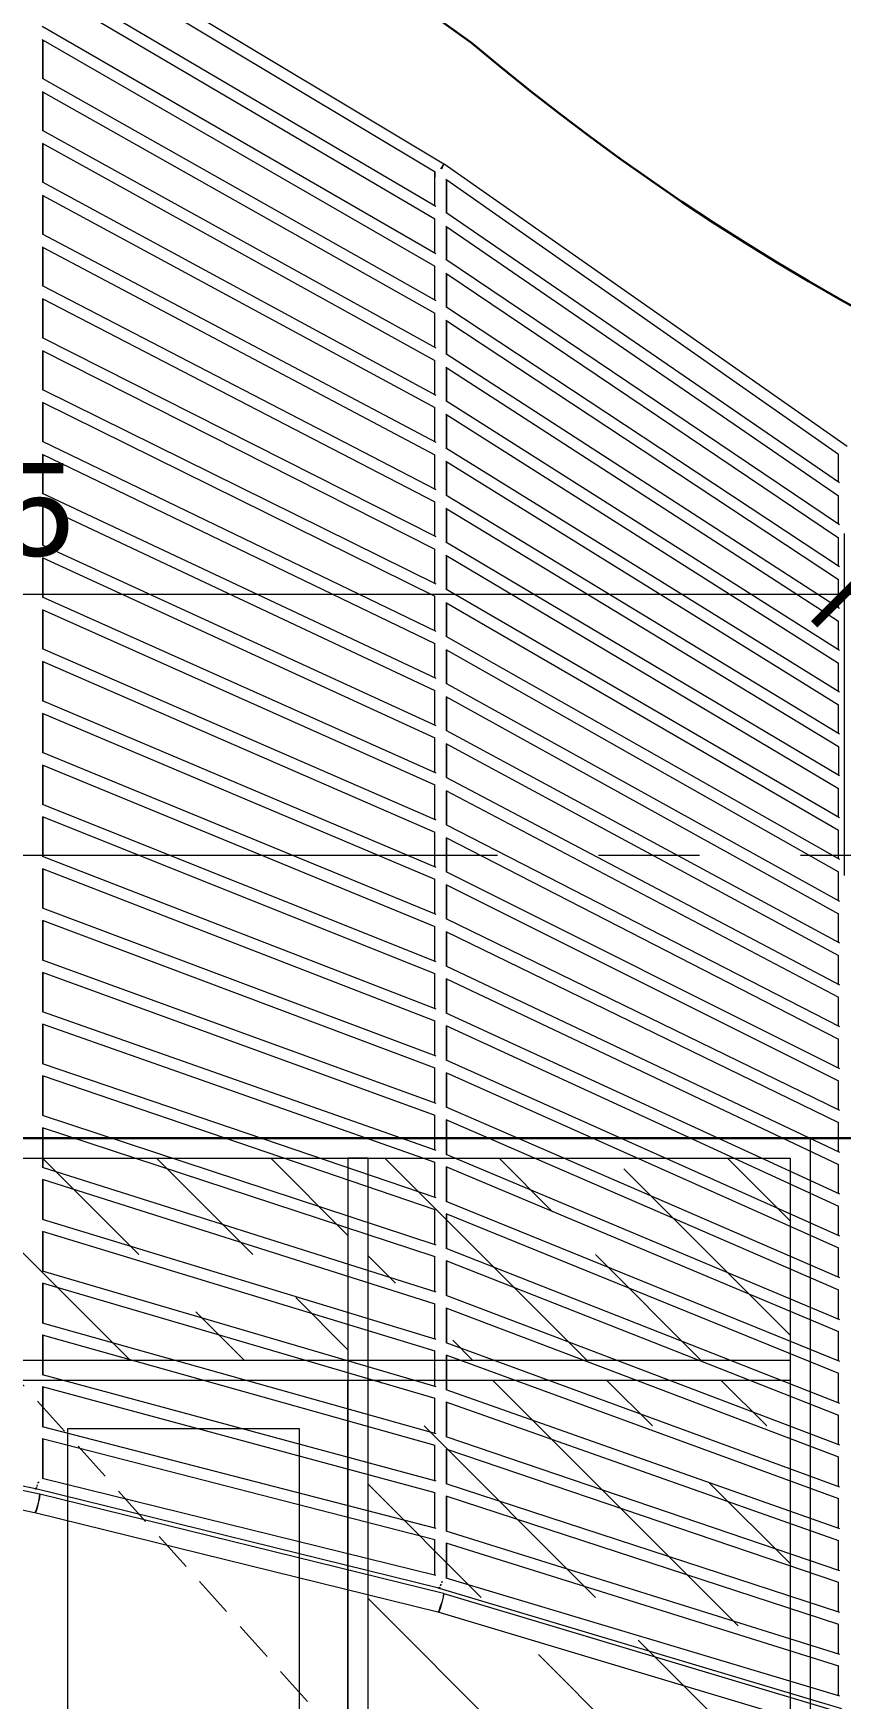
# Model space of a CAD drawing. Header units: millimetres. Extents: x 886808 to 1650903, y -1008069 to 230892.
# Drawn here: x 1040512 to 1042512, y -349598 to -345475 of the extents above; entities that cross this region are included whole.
import ezdxf

# ---------------------------------------------------------------- set-up
doc = ezdxf.new("R2010")
doc.units = ezdxf.units.MM
for name, pattern in [('ACAD_ISO07W100', [3, 0, -3]), ('CENTER', [2, 1.25, -0.25, 0.25, -0.25]), ('DASHED', [0.75, 0.5, -0.25])]:
    doc.linetypes.add(name, pattern=pattern)
doc.layers.get('0').update_dxf_attribs({"lineweight": 0})
for name, color, linetype, lineweight in [('03- Net Cua- 153', 153, 'Continuous', 9), ('06- Dim- 250', 250, 'Continuous', 0), ('8l NET TO', 8, 'Continuous', 9), ('A-Wall', 113, 'Continuous', 30), ('A_Dim', 8, 'Continuous', 5)]:
    doc.layers.add(name, color=color, linetype=linetype, lineweight=lineweight)
doc.styles.add('ISO2', font='')
doc.styles.add('TIÊU ĐỀ', font='arial.ttf', dxfattribs={"height": 230})
doc.styles.get('ISO2').set_extended_font_data('.VnAvantH')
doc.dimstyles.new('1-100', dxfattribs={"dimtxt": 230, "dimasz": 150, "dimexe": 150, "dimexo": 300, "dimgap": 90, "dimtad": 1, "dimdec": 0, "dimrnd": 5, "dimzin": 0, "dimtxsty": 'TIÊU ĐỀ', "dimblk": 'ARCHTICK', "dimcen": 100, "dimdle": 120, "dimclrd": 256, "dimclre": 256, "dimclrt": 2, "dimadec": 0, "dimazin": 0, "dimtfac": 1, "dimtdec": 0, "dimtix": 1, "dimtmove": 1, "dimatfit": 3, "dimldrblk": 'OPEN30', "dimfxl": 900, "dimtolj": 1, "dimtzin": 0, "dimlwd": 13, "dimlwe": 13, "dimarcsym": 1})
doc.dimstyles.new('Copy of 1-100-Ll', dxfattribs={"dimtxt": 700, "dimasz": 150, "dimexe": 150, "dimexo": 300, "dimgap": 90, "dimtad": 1, "dimdec": 0, "dimrnd": 5, "dimzin": 0, "dimtxsty": 'ISO2', "dimblk": 'ARCHTICK', "dimcen": 100, "dimdle": 120, "dimclrd": 256, "dimclre": 256, "dimclrt": 2, "dimadec": 0, "dimazin": 0, "dimtfac": 1, "dimtdec": 0, "dimtix": 1, "dimtmove": 1, "dimatfit": 3, "dimldrblk": 'OPEN30', "dimfxl": 900, "dimtolj": 1, "dimtzin": 0, "dimlwd": 13, "dimlwe": 13, "dimarcsym": 1})

# ---------------------------------------------------------------- blocks, each defined once
blk = doc.blocks.new('_ArchTick')
at = {"color": 0, "linetype": 'ByBlock', "const_width": 0.15}
blk.add_lwpolyline([(-0.5, -0.5), (0.5, 0.5)], dxfattribs=at)
blk = doc.blocks.new('*D693')
at = {"layer": 'A_Dim', "lineweight": 13, "transparency": 16777216}
for p, q in [((1037989.2, -347560.1), (1037989.2, -346713.3)), ((1042521.8, -347560.1), (1042521.8, -346713.3)), ((1037869.2, -346863.3), (1042641.8, -346863.3))]:
    blk.add_line(p, q, dxfattribs=at)
at = {"layer": 'Defpoints', "color": 0, "transparency": 16777216}
for p in [(1042521.8, -346863.3), (1037989.2, -347860.1), (1042521.8, -347860.1)]:
    blk.add_point(p, dxfattribs=at)
at = {"layer": 'A_Dim', "lineweight": 13, "transparency": 16777216, "xscale": 150, "yscale": 150, "zscale": 150, "rotation": 180}
blk.add_blockref('_ArchTick', (1037989.2, -346863.3), dxfattribs=at)
at = {"layer": 'A_Dim', "lineweight": 13, "transparency": 16777216, "xscale": 150, "yscale": 150, "zscale": 150}
blk.add_blockref('_ArchTick', (1042521.8, -346863.3), dxfattribs=at)
at = {"layer": 'A_Dim', "color": 2, "transparency": 16777216, "insert": (1040255.5, -346655.8), "char_height": 230, "attachment_point": 5, "style": 'TIÊU ĐỀ'}
blk.add_mtext('\\A1;4535', dxfattribs=at)
blk = doc.blocks.new('_Open30')
at = {"color": 0, "linetype": 'ByBlock', "lineweight": -2}
for p, q in [((-1, 0.268), (0, 0)), ((0, 0), (-1, -0.268)), ((0, 0), (-1, 0))]:
    blk.add_line(p, q, dxfattribs=at)
blk = doc.blocks.new('*D694')
at = {"layer": 'A_Dim', "lineweight": 13, "transparency": 16777216}
for p, q in [((1042521.8, -347560.1), (1042521.8, -346713.3)), ((1045221.7, -347560.1), (1045221.7, -346713.3)), ((1042401.8, -346863.3), (1045341.7, -346863.3))]:
    blk.add_line(p, q, dxfattribs=at)
at = {"layer": 'Defpoints', "color": 0, "transparency": 16777216}
for p in [(1045221.7, -346863.3), (1042521.8, -347860.1), (1045221.7, -347860.1)]:
    blk.add_point(p, dxfattribs=at)
at = {"layer": 'A_Dim', "lineweight": 13, "transparency": 16777216, "xscale": 150, "yscale": 150, "zscale": 150, "rotation": 180}
blk.add_blockref('_ArchTick', (1042521.8, -346863.3), dxfattribs=at)
at = {"layer": 'A_Dim', "lineweight": 13, "transparency": 16777216, "xscale": 150, "yscale": 150, "zscale": 150}
blk.add_blockref('_ArchTick', (1045221.7, -346863.3), dxfattribs=at)
at = {"layer": 'A_Dim', "color": 2, "transparency": 16777216, "insert": (1043871.7, -346655.9), "char_height": 230, "attachment_point": 5, "style": 'TIÊU ĐỀ'}
blk.add_mtext('\\A1;2700', dxfattribs=at)
blk = doc.blocks.new('A$C62D649C3')
at = {"transparency": 33554636}
for p, q in [((25307.4, 14462.2), (26307.4, 13862.2)), ((25315.1, 14424.4), (26285.8, 13841.9)), ((25312.2, 14330.9), (26287.5, 13757.2)), ((25315.1, 14296.1), (26285.1, 13725.6)), ((25312.2, 14202.5), (26287.6, 13640.3)), ((25312.2, 14169.5), (25314.3, 14168.3)), ((25314.3, 14168.3), (25315.1, 14167.9)), ((25314.3, 14072.8), (25314.3, 14168.3)), ((25315.1, 14167.9), (26285.1, 13608.8)), ((25315.1, 14072.4), (25315.1, 14167.9)), ((25312.2, 14074), (26287.6, 13523.4)), ((25312.2, 14041.2), (25314.3, 14040)), ((25314.3, 13944.4), (25314.3, 14040)), ((25314.3, 14040), (25315.1, 14039.6)), ((25315.1, 14039.6), (26285.1, 13492)), ((25315.1, 13944), (25315.1, 14039.6)), ((25312.2, 13945.6), (26287.6, 13406.4)), ((25312.2, 13913), (26285.1, 13375.2)), ((25314.3, 13816), (25314.3, 13911.8)), ((25315.1, 13815.7), (25315.1, 13911.4)), ((26307.4, 13862.2), (26300.1, 13850)), ((26308.2, 13861.7), (26300.1, 13850)), ((26307.4, 13862.2), (26307.8, 13862)), ((26307.8, 13862), (26308.2, 13861.7)), ((26308.2, 13861.7), (27306.9, 13162.6)), ((25312.2, 13817.2), (26287.6, 13289.5)), ((26285.1, 13758.7), (26285.1, 13842.4)), ((26285.8, 13829.3), (26285.8, 13841.9)), ((26285.8, 13841.9), (26286.3, 13841.7)), ((26300.1, 13850), (26299.2, 13848.7)), ((26300.1, 13850), (26299.3, 13848.7)), ((26302.2, 13851.6), (26304.7, 13851.6)), ((26304.7, 13851.6), (26305.5, 13851.6)), ((26312.2, 13824.1), (26314.3, 13822.6)), ((26314.3, 13740.8), (26314.3, 13822.6)), ((26314.3, 13822.6), (26315.1, 13822.1)), ((26315.1, 13740.3), (26315.1, 13822.1)), ((26315.1, 13822.1), (27285.1, 13143.1)), ((25312.2, 13784.7), (26285.1, 13258.4)), ((25314.3, 13687.7), (25314.3, 13783.5)), ((25315.1, 13687.3), (25315.1, 13783.2)), ((26312.2, 13742.3), (27287.5, 13072.6)), ((25312.2, 13688.8), (26287.6, 13172.6)), ((26285.1, 13641.7), (26285.1, 13725.6)), ((26312.2, 13707.6), (26314.3, 13706.2)), ((26314.3, 13624.2), (26314.3, 13706.2)), ((26314.3, 13706.2), (26315.1, 13705.7)), ((26315.1, 13623.7), (26315.1, 13705.7)), ((26315.1, 13705.7), (27285.1, 13039.6)), ((25312.2, 13656.4), (25314.3, 13655.3)), ((25314.3, 13559.3), (25314.3, 13655.3)), ((25314.3, 13655.3), (25315.1, 13654.9)), ((25315.1, 13558.9), (25315.1, 13655)), ((25315.1, 13654.9), (26285.1, 13141.6)), ((26285.1, 13524.8), (26285.1, 13608.8)), ((26312.2, 13625.6), (27287.5, 12969)), ((26312.2, 13591.2), (26314.3, 13589.8)), ((26314.3, 13507.6), (26314.3, 13589.8)), ((26314.3, 13589.8), (26315.1, 13589.3)), ((26315.1, 13589.3), (27285.1, 12936.2)), ((26315.1, 13507.1), (26315.1, 13589.3)), ((25312.2, 13560.4), (26287.7, 13055.8)), ((25312.2, 13528.2), (26285.1, 13024.9)), ((25314.3, 13430.9), (25314.3, 13527.1)), ((25315.1, 13430.6), (25315.1, 13526.8)), ((26285.1, 13407.8), (26285.1, 13492)), ((26312.2, 13509), (27287.5, 12865.3)), ((26312.2, 13474.8), (26314.3, 13473.3)), ((26314.3, 13391), (26314.3, 13473.3)), ((26314.3, 13473.3), (26315.1, 13472.9)), ((26315.1, 13390.5), (26315.1, 13472.9)), ((26315.1, 13472.9), (27285.1, 12832.7)), ((25312.2, 13432), (26287.7, 12938.9)), ((25312.2, 13400), (26285.1, 12908.1)), ((25314.3, 13302.6), (25314.3, 13398.9)), ((25315.1, 13302.2), (25315.1, 13398.6)), ((26285.1, 13290.9), (26285.1, 13375.2)), ((26312.2, 13392.4), (27287.6, 12761.7)), ((26312.2, 13358.3), (27285.1, 12729.3)), ((26314.3, 13274.4), (26314.3, 13356.9)), ((26315.1, 13273.9), (26315.1, 13356.5)), ((25312.2, 13303.6), (25314.3, 13302.6)), ((25314.3, 13302.6), (25315.1, 13302.2)), ((25315.1, 13302.2), (26287.6, 12822)), ((25312.2, 13271.7), (26285.1, 12791.4)), ((25314.3, 13174.2), (25314.3, 13270.7)), ((25315.1, 13173.9), (25315.1, 13270.4)), ((26285.1, 13174), (26285.1, 13258.5)), ((26312.2, 13275.8), (27287.6, 12658.1)), ((26312.2, 13241.9), (27285.1, 12625.9)), ((26314.3, 13157.8), (26314.3, 13240.6)), ((26315.1, 13157.4), (26315.1, 13240.2)), ((25312.2, 13175.3), (26287.6, 12705.1)), ((26312.2, 13159.2), (27287.6, 12554.5)), ((25312.2, 13143.5), (26285.1, 12674.6)), ((25314.3, 13045.9), (25314.3, 13142.5)), ((25315.1, 13045.6), (25315.1, 13142.2)), ((26285.1, 13057.1), (26285.1, 13141.7)), ((26312.2, 13125.5), (27285.1, 12522.5)), ((26314.3, 13041.3), (26314.3, 13124.2)), ((26315.1, 13040.8), (26315.1, 13123.8)), ((27285.1, 13074.3), (27285.1, 13143.1)), ((25312.2, 13046.9), (26287.6, 12588.3)), ((26312.2, 13042.6), (27287.6, 12451)), ((27285.1, 12970.6), (27285.1, 13039.6)), ((25312.2, 13015.3), (26285.1, 12557.8)), ((25314.3, 12917.6), (25314.3, 13014.3)), ((25315.1, 12917.2), (25315.1, 13014)), ((26285.1, 12940.2), (26285.1, 13024.9)), ((26312.2, 13009.1), (26315.1, 13007.4)), ((26314.3, 12924.7), (26314.3, 13007.8)), ((26315.1, 12924.3), (26315.1, 13007.5)), ((26315.1, 13007.4), (27285.1, 12419.1)), ((25312.2, 12918.5), (26287.6, 12471.4)), ((26285.1, 12823.3), (26285.1, 12908.2)), ((26312.2, 12926), (27287.6, 12347.4)), ((27285.1, 12867), (27285.1, 12936.2)), ((25312.2, 12887), (26285.1, 12441.1)), ((25314.3, 12789.2), (25314.3, 12886)), ((25315.1, 12788.9), (25315.1, 12885.8)), ((26312.2, 12892.7), (27285.1, 12315.6)), ((26314.3, 12808.2), (26314.3, 12891.4)), ((26315.1, 12807.7), (26315.1, 12891.1)), ((27285.1, 12763.3), (27285.1, 12832.8)), ((25312.2, 12790.2), (26287.6, 12354.6)), ((26285.1, 12706.4), (26285.1, 12791.4)), ((26312.2, 12809.4), (27287.6, 12243.8)), ((25312.2, 12758.8), (26285.1, 12324.3)), ((25314.3, 12660.9), (25314.3, 12757.8)), ((25315.1, 12660.5), (25315.1, 12757.6)), ((26312.2, 12776.3), (27285.1, 12212.2)), ((26314.3, 12691.6), (26314.3, 12775.1)), ((26315.1, 12691.2), (26315.1, 12774.8)), ((27285.1, 12659.7), (27285.1, 12729.3)), ((25312.2, 12661.8), (26287.6, 12237.7)), ((26285.1, 12589.5), (26285.1, 12674.7)), ((26312.2, 12692.8), (27287.6, 12140.3)), ((26312.2, 12659.9), (27285.1, 12108.8)), ((26314.3, 12575.1), (26314.3, 12658.7)), ((26315.1, 12574.7), (26315.1, 12658.4)), ((25312.2, 12630.6), (26285.1, 12207.6)), ((25314.3, 12532.5), (25314.3, 12629.6)), ((25315.1, 12532.2), (25315.1, 12629.4)), ((27285.1, 12556.1), (27285.1, 12625.9)), ((26312.2, 12576.2), (27287.6, 12036.7)), ((26285.1, 12472.6), (26285.1, 12557.9)), ((26312.2, 12543.5), (27285.1, 12005.4)), ((26314.3, 12458.5), (26314.3, 12542.3)), ((26315.1, 12458.1), (26315.1, 12542.1)), ((25312.2, 12533.4), (26287.6, 12120.8)), ((25312.2, 12502.3), (26285.1, 12090.8)), ((25314.3, 12404.2), (25314.3, 12501.4)), ((25315.1, 12403.9), (25315.1, 12501.2)), ((27285.1, 12452.5), (27285.1, 12522.5)), ((26312.2, 12459.7), (27287.6, 11933.2)), ((26285.1, 12355.7), (26285.1, 12441.1)), ((26312.2, 12427.1), (27285.1, 11902)), ((26314.3, 12342), (26314.3, 12426)), ((26315.1, 12341.6), (26315.1, 12425.7)), ((27285.1, 12419.1), (27285.1, 12348.9)), ((25312.2, 12405), (26287.5, 12004)), ((25312.2, 12374.1), (26285.1, 11974)), ((25314.3, 12275.8), (25314.3, 12373.2)), ((25315.1, 12275.5), (25315.1, 12373)), ((26312.2, 12343.1), (27287.5, 11829.6)), ((26285.1, 12238.8), (26285.1, 12324.4)), ((26312.2, 12310.7), (27285.1, 11798.5)), ((26314.3, 12225.4), (26314.3, 12309.6)), ((26315.1, 12225.1), (26315.1, 12309.4)), ((27285.1, 12245.3), (27285.1, 12315.7)), ((25312.2, 12276.7), (26287.5, 11887.1)), ((25312.2, 12245.8), (26285.1, 11857.3)), ((25314.3, 12147.5), (25314.3, 12245.1)), ((25315.1, 12147.2), (25315.1, 12244.8)), ((26285.1, 12121.9), (26285.1, 12207.6)), ((26312.2, 12226.5), (27287.5, 11726.1)), ((27285.1, 12141.7), (27285.1, 12212.3)), ((26312.2, 12194.3), (27285.1, 11695.1)), ((26314.3, 12108.9), (26314.3, 12193.2)), ((26315.1, 12108.5), (26315.1, 12193)), ((25312.2, 12148.3), (26287.5, 11770.3)), ((25312.2, 12117.6), (26285.1, 11740.5)), ((25314.3, 12019.1), (25314.3, 12116.8)), ((25315.1, 12018.9), (25315.1, 12116.6)), ((26285.1, 12005), (26285.1, 12090.9)), ((26312.2, 12110), (27287.5, 11622.5)), ((27285.1, 12038.1), (27285.1, 12108.8)), ((26312.2, 12077.9), (27285.1, 11591.7)), ((26314.3, 11992.4), (26314.3, 12077)), ((26315.1, 11992), (26315.1, 12076.6)), ((25312.2, 12019.9), (26287.5, 11653.4)), ((27285.1, 11934.5), (27285.1, 12005.4)), ((25312.2, 11989.3), (26285.1, 11623.7)), ((25314.3, 11890.8), (25314.3, 11988.5)), ((25315.1, 11890.5), (25315.1, 11988.4)), ((26285.1, 11888.1), (26285.1, 11974.1)), ((26312.2, 11993.4), (27287.5, 11519)), ((26312.2, 11961.5), (27285.1, 11488.3)), ((26314.3, 11875.8), (26314.3, 11960.5)), ((26315.1, 11875.5), (26315.1, 11960.3)), ((25312.2, 11891.6), (26287.5, 11536.5)), ((26312.2, 11876.8), (27287.5, 11415.4)), ((27285.1, 11830.9), (27285.1, 11902)), ((25312.2, 11861.1), (26285.1, 11506.9)), ((25314.3, 11762.4), (25314.3, 11860.3)), ((25315.1, 11762.2), (25315.1, 11860.2)), ((26285.1, 11771.2), (26285.1, 11857.4)), ((26312.2, 11845.1), (27285.1, 11384.8)), ((26314.3, 11759.3), (26314.3, 11844.1)), ((26315.1, 11758.9), (26315.1, 11843.9)), ((27285.1, 11727.3), (27285.1, 11798.6)), ((25312.2, 11763.2), (26287.5, 11419.7)), ((26312.2, 11760.2), (27287.4, 11311.9)), ((25312.2, 11732.8), (26285.1, 11390.1)), ((25314.3, 11634.1), (25314.3, 11732.1)), ((25315.1, 11633.8), (25315.1, 11731.9)), ((26285.1, 11654.3), (26285.1, 11740.6)), ((26312.2, 11728.7), (27285.1, 11281.4)), ((26314.3, 11642.7), (26314.3, 11727.7)), ((26315.1, 11642.4), (26315.1, 11727.5)), ((27285.1, 11623.7), (27285.1, 11695.2)), ((25312.2, 11634.8), (26287.5, 11302.8)), ((26312.2, 11643.7), (27287.4, 11208.3)), ((25312.2, 11604.5), (26285.1, 11273.3)), ((25314.3, 11505.7), (25314.3, 11603.8)), ((25315.1, 11505.5), (25315.1, 11603.7)), ((26285.1, 11537.4), (26285.1, 11623.8)), ((26312.2, 11612.3), (27285.1, 11178)), ((26314.3, 11526.2), (26314.3, 11611.3)), ((26315.1, 11525.9), (26315.1, 11611.2)), ((27285.1, 11520.2), (27285.1, 11591.9)), ((25312.2, 11506.4), (26287.5, 11185.9)), ((26285.1, 11420.5), (26285.1, 11507)), ((26312.2, 11527.1), (27287.4, 11104.8)), ((25312.2, 11476.3), (26285.1, 11156.6)), ((25314.3, 11377.4), (25314.3, 11475.6)), ((25315.1, 11377.1), (25315.1, 11475.4)), ((26312.2, 11495.8), (27285.1, 11074.5)), ((26314.3, 11409.6), (26314.3, 11494.9)), ((26315.1, 11409.3), (26315.1, 11494.8)), ((27285.1, 11416.6), (27285.1, 11488.4)), ((26285.1, 11303.6), (26285.1, 11390.2)), ((26312.2, 11410.5), (27287.4, 11001.2)), ((27285.1, 11313), (27285.1, 11384.9)), ((25312.2, 11378), (26287.5, 11069)), ((25312.2, 11348), (26285.1, 11039.8)), ((25314.3, 11249), (25314.3, 11347.3)), ((25315.1, 11248.8), (25315.1, 11347.2)), ((26312.2, 11379.4), (27285.1, 10971.1)), ((26314.3, 11293.1), (26314.3, 11378.5)), ((26315.1, 11292.8), (26315.1, 11378.4)), ((26285.1, 11186.7), (26285.1, 11273.4)), ((26312.2, 11293.9), (27287.4, 10897.6)), ((26312.2, 11263), (27285.1, 10867.6)), ((26314.3, 11176.5), (26314.3, 11262.1)), ((26315.1, 11176.2), (26315.1, 11262)), ((27285.1, 11209.4), (27285.1, 11281.5)), ((25312.2, 11249.6), (26287.5, 10952.1)), ((25312.2, 11219.7), (26285.1, 10923)), ((25314.3, 11120.6), (25314.3, 11219.1)), ((25315.1, 11120.4), (25315.1, 11218.9)), ((26312.2, 11177.4), (27287.4, 10794.1)), ((27285.1, 11105.8), (27285.1, 11178.1)), ((26285.1, 11069.8), (26285.1, 11156.6)), ((26312.2, 11146.6), (27285.1, 10764.2)), ((26314.3, 11060), (26314.3, 11145.7)), ((26315.1, 11059.7), (26315.1, 11145.6)), ((25312.2, 11121.3), (26287.5, 10835.3)), ((25312.2, 11091.4), (25314.3, 11090.8)), ((25314.3, 10992.3), (25314.3, 11090.8)), ((25314.3, 11090.8), (25315.1, 11090.6)), ((25315.1, 10992.1), (25315.1, 11090.7)), ((25315.1, 11090.6), (26285.1, 10806.2)), ((26312.2, 11060.8), (27287.4, 10690.5)), ((27285.1, 11002.2), (27285.1, 11074.6)), ((26285.1, 10952.9), (26285.1, 11039.8)), ((26312.2, 11030.1), (27285.1, 10660.7)), ((26314.3, 10943.4), (26314.3, 11029.3)), ((26315.1, 10943.1), (26315.1, 11029.2)), ((25312.2, 10992.9), (26287.6, 10718.4)), ((27285.1, 10898.6), (27285.1, 10971.2)), ((25312.2, 10963.2), (26285.1, 10689.4)), ((25314.3, 10863.9), (25314.3, 10962.6)), ((25315.1, 10863.7), (25315.1, 10962.4)), ((26312.2, 10944.2), (27287.4, 10586.9)), ((26285.1, 10836), (26285.1, 10923)), ((26312.2, 10913.7), (27285.1, 10557.3)), ((26314.3, 10826.9), (26314.3, 10912.9)), ((26315.1, 10826.6), (26315.1, 10912.8)), ((25312.2, 10864.5), (26287.6, 10601.5)), ((27285.1, 10795), (27285.1, 10867.7)), ((25312.2, 10834.9), (26285.1, 10572.6)), ((25314.3, 10735.6), (25314.3, 10834.3)), ((25315.1, 10735.4), (25315.1, 10834.2)), ((26285.1, 10719.1), (26285.1, 10806.2)), ((26312.2, 10827.6), (27287.4, 10483.4)), ((24297.4, 10797.9), (25296.2, 10582.1)), ((24305.8, 10785.2), (25305.8, 10569.2)), ((26312.2, 10797.2), (27285.1, 10453.8)), ((26314.3, 10710.3), (26314.3, 10796.6)), ((26315.1, 10710.1), (26315.1, 10796.4)), ((27285.1, 10691.4), (27285.1, 10764.3)), ((24295.6, 10738.5), (25293.7, 10522.9)), ((25312.2, 10736.1), (26287.7, 10484.6)), ((25312.2, 10706.6), (26285.1, 10455.8)), ((25314.3, 10607.3), (25314.3, 10706)), ((25315.1, 10607.1), (25315.1, 10705.9)), ((26285.1, 10602.2), (26285.1, 10689.4)), ((26312.2, 10711), (27287.5, 10379.8)), ((26312.2, 10680.8), (27285.1, 10350.4)), ((26314.3, 10593.8), (26314.3, 10680.1)), ((26315.1, 10593.5), (26315.1, 10679.9)), ((27285.1, 10587.8), (27285.1, 10660.8)), ((25302, 10598.2), (25301.6, 10596)), ((25302.1, 10598.4), (25302, 10598.2)), ((25302, 10598.4), (25302, 10598.2)), ((25302.6, 10597.8), (25304.7, 10597.8)), ((25304.7, 10597.8), (25305.3, 10597.8)), ((25312.2, 10607.8), (26287.6, 10367.9)), ((25312.2, 10607.7), (26287.7, 10367.8)), ((25294.1, 10582.7), (25294.3, 10582.6)), ((25294.3, 10582.6), (25295.4, 10581.7)), ((25295.4, 10581.7), (25297.9, 10581.7)), ((25296.7, 10582.1), (25296.2, 10582.1)), ((25296.2, 10582.1), (25296.4, 10582.1)), ((25296.4, 10582.1), (25296.6, 10582.1)), ((25297, 10582.1), (25296.6, 10582.1)), ((25296.6, 10582.1), (26295.6, 10336.3)), ((25297.1, 10582.1), (25297.1, 10582.1)), ((25298.1, 10584.6), (25297.2, 10582.1)), ((25298.4, 10584.5), (25297.5, 10582.1)), ((25297.9, 10581.7), (25298.3, 10581.7)), ((25300.3, 10591.6), (25299.2, 10587.4)), ((25299.2, 10587.4), (25299.2, 10587.4)), ((25300.5, 10591.5), (25299.4, 10587.4)), ((25299.4, 10587.4), (25299.4, 10587.3)), ((25301.6, 10596), (25301.5, 10595.9)), ((25305.2, 10560.4), (25302.6, 10546)), ((25305.6, 10560.3), (25302.6, 10546)), ((25305.8, 10569.2), (25305.2, 10560.4)), ((25306.5, 10569.1), (25305.6, 10560.3)), ((25305.8, 10569.1), (25306.5, 10569.1)), ((25306.5, 10569.1), (26306.5, 10323.1)), ((26285.1, 10485.3), (26285.1, 10572.6)), ((26312.2, 10594.5), (27287.5, 10276.2)), ((26312.2, 10564.3), (27285.1, 10246.9)), ((26314.3, 10477.2), (26314.3, 10563.6)), ((26315.1, 10477), (26315.1, 10563.5)), ((27285.1, 10484.2), (27285.1, 10557.4)), ((25295.2, 10522.9), (25293.7, 10522.9)), ((25293.7, 10522.9), (25294, 10522.8)), ((25294, 10522.8), (25294.3, 10522.8)), ((25295.9, 10522.8), (25294.3, 10522.8)), ((25294.3, 10522.8), (26293.1, 10277)), ((25298.6, 10531.7), (25295.2, 10522.9)), ((25299, 10531.6), (25295.9, 10522.8)), ((25302.6, 10546), (25298.6, 10531.7)), ((25302.6, 10546), (25299, 10531.6)), ((26312.2, 10477.9), (27287.6, 10172.7)), ((26285.1, 10368.5), (26285.1, 10455.8)), ((26312.2, 10447.9), (27285.1, 10143.5)), ((26314.3, 10360.8), (26314.3, 10447.2)), ((26315.1, 10360.5), (26315.1, 10447.1)), ((27285.1, 10380.6), (27285.1, 10454)), ((26301.6, 10350), (26301.5, 10349.9)), ((26302, 10352.3), (26301.6, 10350)), ((26302.1, 10352.2), (26301.6, 10350)), ((26302.8, 10351.6), (26304.7, 10351.6)), ((26304.7, 10351.6), (26305.4, 10351.6)), ((26312.2, 10361.4), (27287.6, 10069.2)), ((26312.2, 10361.3), (27287.6, 10069.1)), ((27285.1, 10277), (27285.1, 10350.4)), ((26293.9, 10336.8), (26294.1, 10336.7)), ((26294.1, 10336.7), (26295.4, 10335.7)), ((26295.4, 10335.7), (26297.6, 10335.7)), ((26295.9, 10336.3), (26295.6, 10336.3)), ((26295.6, 10336.3), (26295.9, 10336.2)), ((26295.9, 10336.2), (26296.2, 10336.1)), ((26296.8, 10336.1), (26296.2, 10336.1)), ((26296.2, 10336.1), (27293, 10037.5)), ((26297.4, 10338.5), (26296.5, 10336.3)), ((26298, 10338.3), (26297.2, 10336.1)), ((26297.6, 10335.7), (26298, 10335.7)), ((26298.8, 10341.6), (26298.7, 10341.5)), ((26300.1, 10345.6), (26298.8, 10341.6)), ((26300.3, 10345.5), (26299.2, 10341.4)), ((26299.2, 10341.4), (26299.2, 10341.4)), ((26305.6, 10314.3), (26302.6, 10300)), ((26306.3, 10314.1), (26302.6, 10300)), ((26306.5, 10323.1), (26305.6, 10314.3)), ((26307.6, 10322.8), (26306.3, 10314.1)), ((26306.4, 10322.8), (26307.6, 10322.8)), ((26307.6, 10322.8), (27307.6, 10023.2)), ((26293.1, 10277), (27292, 9977.8)), ((26297.9, 10285.9), (26294.1, 10277.2)), ((26298.6, 10285.7), (26295.2, 10276.9)), ((26297.9, 10285.9), (26302.6, 10300)), ((26302.5, 10299.9), (26298.6, 10285.7)), ((27285.1, 10173.5), (27285.1, 10247)), ((27285.1, 10070), (27285.1, 10143.5))]:
    blk.add_line(p, q, dxfattribs=at)
blk = doc.blocks.new('*D1485')
at = {"layer": 'A_Dim', "lineweight": 13, "transparency": 16777216}
for p, q in [((1019521.8, -351110.1), (1019521.8, -343046.5)), ((1047521.8, -346125.5), (1047521.8, -343046.5)), ((1019401.8, -343196.5), (1047641.8, -343196.5))]:
    blk.add_line(p, q, dxfattribs=at)
at = {"layer": 'Defpoints', "color": 0, "transparency": 16777216}
for p in [(1047521.8, -343196.5), (1047521.8, -346425.5), (1019521.8, -351410.1)]:
    blk.add_point(p, dxfattribs=at)
at = {"layer": 'A_Dim', "lineweight": 13, "transparency": 16777216, "xscale": 150, "yscale": 150, "zscale": 150, "rotation": 180}
blk.add_blockref('_ArchTick', (1019521.8, -343196.5), dxfattribs=at)
at = {"layer": 'A_Dim', "lineweight": 13, "transparency": 16777216, "xscale": 150, "yscale": 150, "zscale": 150}
blk.add_blockref('_ArchTick', (1047521.8, -343196.5), dxfattribs=at)
at = {"layer": 'A_Dim', "color": 2, "transparency": 16777216, "insert": (1033521.8, -342744.5), "char_height": 700, "attachment_point": 5, "style": 'ISO2'}
blk.add_mtext('\\A1;28000', dxfattribs=at)

msp = doc.modelspace()

# ---------------------------------------------------------------- hatches: boundary and pattern name
at = {"layer": 'A_Dim', "transparency": 33554534}
h = msp.add_hatch(dxfattribs=at)
h.set_pattern_fill('GOST_WOOD', color=256, scale=100, angle=45)
h.set_pattern_definition([(135, (-400027.74, -231402.14), (424.26407, 424.26407), [1000, -200]), (135, (-399744.9, -231402.14), (424.26407, 424.26407), [600, -150, 300, -150]), (135, (-399391.34, -231472.86), (424.26407, 424.26407), [1000, -200])])
h.paths.add_polyline_path([(1030886.8, -348810.1), (1029841.8, -348810.1), (1029841.8, -351360.1), (1030886.8, -351360.1)])
h.paths.add_polyline_path([(1030886.8, -348260.1), (1029841.8, -348260.1), (1029841.8, -348760.1), (1030886.8, -348760.1)])
h.paths.add_polyline_path([(1029791.8, -348260.1), (1028186.8, -348260.1), (1028186.8, -348760.1), (1029791.8, -348760.1)])
h.paths.add_polyline_path([(1028136.8, -348260.1), (1026531.8, -348260.1), (1026531.8, -348760.1), (1028136.8, -348760.1)])
h.paths.add_polyline_path([(1026481.8, -348260.1), (1025436.8, -348260.1), (1025436.8, -348760.1), (1026481.8, -348760.1)])
h.paths.add_polyline_path([(1026481.8, -348810.1), (1025436.8, -348810.1), (1025436.8, -351360.1), (1026481.8, -351360.1)])
h.paths.add_polyline_path([(1028186.8, -350660.1), (1028136.8, -350660.1), (1028136.8, -351360.1), (1028186.8, -351360.1)])
h.paths.add_polyline_path([(1029791.8, -350660.1), (1028186.8, -350660.1), (1028186.8, -351360.1), (1029791.8, -351360.1)])
h.paths.add_polyline_path([(1028136.8, -350660.1), (1026531.8, -350660.1), (1026531.8, -351360.1), (1028136.8, -351360.1)])
h.paths.add_polyline_path([(1025136.8, -348810.1), (1024141.8, -348810.1), (1024141.8, -351360.1), (1025136.8, -351360.1)])
h.paths.add_polyline_path([(1025136.8, -348260.1), (1024141.8, -348260.1), (1024141.8, -348760.1), (1025136.8, -348760.1)])
h.paths.add_polyline_path([(1024091.8, -348260.1), (1022486.8, -348260.1), (1022486.8, -348760.1), (1024091.8, -348760.1)])
h.paths.add_polyline_path([(1022436.8, -348260.1), (1020831.8, -348260.1), (1020831.8, -348760.1), (1022436.8, -348760.1)])
h.paths.add_polyline_path([(1020781.8, -348260.1), (1019786.8, -348260.1), (1019786.8, -348760.1), (1020781.8, -348760.1)])
h.paths.add_polyline_path([(1020781.8, -348810.1), (1019786.8, -348810.1), (1019786.8, -351360.1), (1020781.8, -351360.1)])
h.paths.add_polyline_path([(1022436.8, -348810.1), (1020831.8, -348810.1), (1020831.8, -351360.1), (1022436.8, -351360.1)])
h.paths.add_polyline_path([(1024091.8, -348810.1), (1022486.8, -348810.1), (1022486.8, -351360.1), (1024091.8, -351360.1)])
h.paths.add_polyline_path([(1045811.7, -348810.1), (1044261.9, -348810.1), (1044261.9, -351360.1), (1045811.7, -351360.1)])
h.paths.add_polyline_path([(1041291.8, -350660.1), (1039686.8, -350660.1), (1039686.8, -351360.1), (1041291.8, -351360.1)])
h.paths.add_polyline_path([(1039636.8, -350660.1), (1038031.8, -350660.1), (1038031.8, -351360.1), (1039636.8, -351360.1)])
h.paths.add_polyline_path([(1035541.8, -350660.1), (1033936.8, -350660.1), (1033936.8, -351360.1), (1035541.8, -351360.1)])
h.paths.add_polyline_path([(1033886.8, -350660.1), (1032281.8, -350660.1), (1032281.8, -351360.1), (1033886.8, -351360.1)])
h.paths.add_polyline_path([(1044211.9, -348810.1), (1042686.8, -348810.1), (1042686.8, -351360.1), (1044211.9, -351360.1)])
h.paths.add_polyline_path([(1044211.9, -348260.1), (1042686.8, -348260.1), (1042686.8, -348760.1), (1044211.9, -348760.1)])
h.paths.add_polyline_path([(1045737, -348260.1), (1045036.8, -348260.1), (1044261.9, -348260.1), (1044261.9, -348760.1), (1045737, -348760.1)])
h.paths.add_polyline_path([(1047436.8, -348817.9), (1045861.7, -348810.1), (1045861.7, -351360.1), (1047436.8, -351367.9)])
h.paths.add_polyline_path([(1047386.8, -348260.1), (1045837, -348260.1), (1045837, -348760.1), (1047386.8, -348760.1)])
h.paths.add_polyline_path([(1031186.8, -348810.1), (1031186.8, -351360.1), (1032231.8, -351360.1), (1032231.8, -348810.1)])
h.paths.add_polyline_path([(1031186.8, -348260.1), (1031186.8, -348760.1), (1032231.8, -348760.1), (1032231.8, -348260.1)])
h.paths.add_polyline_path([(1032281.8, -348260.1), (1032281.8, -348760.1), (1035541.8, -348760.1), (1035541.8, -348260.1)])
h.paths.add_polyline_path([(1036636.8, -348760.1), (1036636.8, -348260.1), (1035591.8, -348260.1), (1035591.8, -348760.1)])
h.paths.add_polyline_path([(1036636.8, -348810.1), (1035591.8, -348810.1), (1035591.8, -351360.1), (1036636.8, -351360.1)])
h.paths.add_polyline_path([(1037981.8, -348760.1), (1037981.8, -348260.1), (1036936.8, -348260.1), (1036936.8, -348760.1)])
h.paths.add_polyline_path([(1036936.8, -351360.1), (1037981.8, -351360.1), (1037981.8, -348810.1), (1036936.8, -348810.1)])
h.paths.add_polyline_path([(1041291.8, -348760.1), (1041291.8, -348260.1), (1038031.8, -348260.1), (1038031.8, -348760.1)])
h.paths.add_polyline_path([(1042386.8, -348760.1), (1042386.8, -348260.1), (1041341.8, -348260.1), (1041341.8, -348760.1)])
h.paths.add_polyline_path([(1041341.8, -351360.1), (1042386.8, -351360.1), (1042386.8, -348810.1), (1041341.8, -348810.1)])

# ---------------------------------------------------------------- linework, layer by layer
at = {"layer": '03- Net Cua- 153', "linetype": 'Continuous', "transparency": 33554636}
for points in [[(1036886.8, -348210.1), (1042436.8, -348210.1), (1042436.8, -351410.1), (1036886.8, -351410.1)], [(1036936.8, -348760.1), (1042386.8, -348760.1), (1042386.8, -348810.1), (1036936.8, -348810.1)], [(1040476.8, -350610.1), (1041291.8, -350610.1), (1041291.8, -348810.1), (1040476.8, -348810.1)], [(1040596.8, -350490.1), (1041171.8, -350490.1), (1041171.8, -348930.1), (1040596.8, -348930.1)]]:
    msp.add_lwpolyline(points, close=True, dxfattribs=at)
msp.add_lwpolyline([(1038031.8, -351360.1), (1036936.8, -351360.1), (1036936.8, -348260.1), (1042386.8, -348260.1), (1042386.8, -351360.1), (1041291.8, -351360.1)], dxfattribs=at)
at = {"layer": '03- Net Cua- 153', "linetype": 'Continuous', "transparency": 33554636, "elevation": 0}
for points in [[(1041341.8, -348260.1), (1041291.8, -348260.1), (1041291.8, -351360.1), (1041341.8, -351360.1)], [(1038031.8, -350610.1), (1041291.8, -350610.1), (1041291.8, -348810.1), (1038031.8, -348810.1)]]:
    msp.add_lwpolyline(points, close=True, dxfattribs=at)
at = {"layer": '06- Dim- 250', "linetype": 'DASHED', "ltscale": 200, "transparency": 33554636}
msp.add_lwpolyline([(1040476.8, -350610.1), (1041291.8, -349716.8), (1040476.8, -348810.1)], dxfattribs=at)
at = {"layer": '8l NET TO', "color": 251, "linetype": 'CENTER', "ltscale": 1000, "true_color": 0x636466, "transparency": 33554636}
msp.add_line((1014412.5, -347510.1), (1058473.3, -347510.1), dxfattribs=at)
at = {"layer": 'A-Wall', "transparency": 33554636}
msp.add_lwpolyline([(1019521.9, -346208.1, 0.055729), (1025171.7, -347010.1, 0.102834), (1033590.5, -345209.6, -0.29946), (1047437, -345998.3), (1048721.8, -346010.1), (1048721.8, -344910.1), (1051321.8, -344910.1), (1051321.8, -345710.1), (1052521.8, -345710.1), (1052521.8, -359210.1), (1052521.8, -359660.1), (1052321.8, -359660.1)], format="xyb", dxfattribs=at)
msp.add_lwpolyline([(1036680.9, -344244.5, -0.18971), (1041597.5, -345498.3, 0.252266), (1047135, -346660.6), (1047137, -346151.4, 0.226613)], format="xyb", close=True, dxfattribs=at)
msp.add_lwpolyline([(1019736.8, -348210.1), (1047436.8, -348210.1), (1047436.8, -351410.1), (1019736.8, -351410.1)], close=True, dxfattribs=at)

# ---------------------------------------------------------------- block references
at = {"layer": 'A_Dim', "linetype": 'ACAD_ISO07W100', "transparency": 33554534}
msp.add_blockref('A$C62D649C3', (1015221.7, -359660.1), dxfattribs=at)

# ---------------------------------------------------------------- dimensions: what is measured, and where the dimension line sits
at = {"layer": 'A_Dim', "transparency": 33554636}
dim = msp.add_linear_dim(base=(1047521.8, -343196.5), p1=(1019521.8, -351410.1), p2=(1047521.8, -346425.5), dimstyle='Copy of 1-100-Ll', dxfattribs=at)
dim.commit()
dim.dimension.update_dxf_attribs({"geometry": '*D1485', "text_midpoint": (1033521.8, -342744.5)})
for base, p1, p2, picture, middle in [((1042521.8, -346863.3), (1037989.2, -347860.1), (1042521.8, -347860.1), '*D693', (1040255.5, -346655.8)), ((1045221.7, -346863.3), (1042521.8, -347860.1), (1045221.7, -347860.1), '*D694', (1043871.7, -346655.9))]:
    dim = msp.add_linear_dim(base=base, p1=p1, p2=p2, dimstyle='1-100', override={"dimscale": 1}, dxfattribs=at)
    dim.commit()
    dim.dimension.update_dxf_attribs({"geometry": picture, "text_midpoint": middle})

doc.saveas('drawing.dxf')
